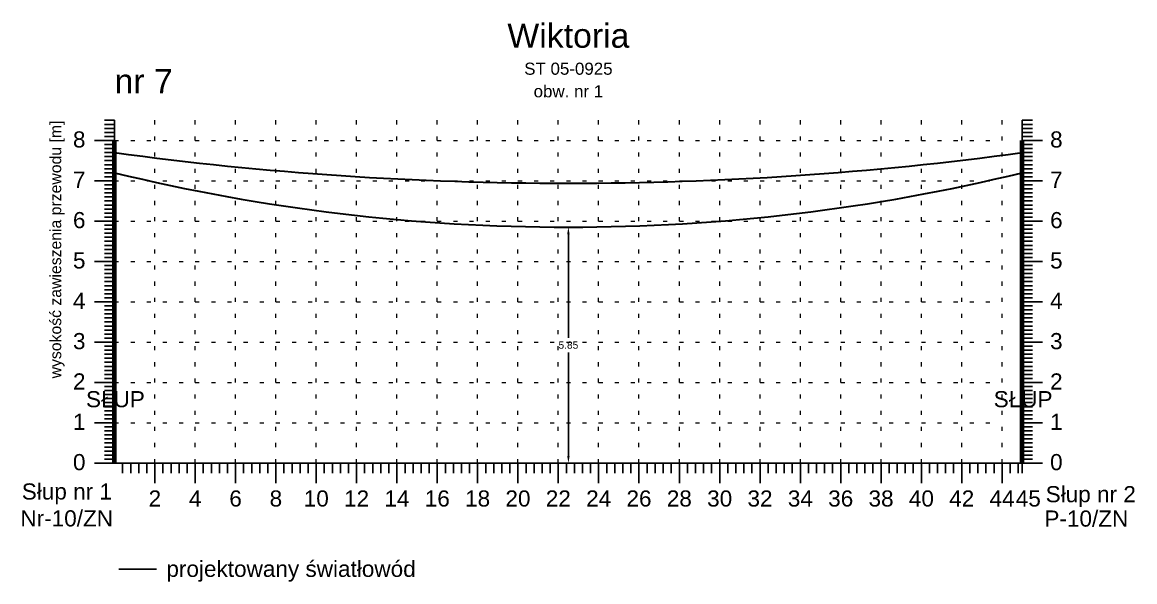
# Model space of a CAD drawing. Header units: inches. Extents: x -863 to 129, y 1307 to 1380.
# Drawn here: x -286.13 to -258.56, y 1347.34 to 1361.21 of the extents above; entities that cross this region are included whole.
import ezdxf
from ezdxf.enums import TextEntityAlignment as Align

# ---------------------------------------------------------------- set-up
doc = ezdxf.new("R2010")
doc.units = ezdxf.units.IN
doc.header["$MEASUREMENT"] = 0
doc.linetypes.add('ACAD_ISO07W100', pattern=[3, 0, -3])
doc.layers.add('_PRZEWIESZENIA_KONTROLA', color=1, linetype='Continuous', lineweight=25)
doc.layers.add('ramka', color=7, linetype='Continuous', plot=False)
doc.styles.get("Standard").update_dxf_attribs({"font": 'arial.ttf'})
doc.dimstyles.get("Standard").update_dxf_attribs({"dimtxt": 0.25, "dimasz": 0.18, "dimexe": 0.18, "dimexo": 0.0625, "dimgap": -0.09, "dimtad": 0, "dimtih": 1, "dimtoh": 1, "dimzin": 0, "dimdsep": 46, "dimtxsty": 'Standard', "dimcen": 0.09, "dimadec": 0, "dimazin": 0, "dimtfac": 1, "dimtofl": 0, "dimtmove": 0, "dimatfit": 3, "dimfxl": 1, "dimtolj": 1, "dimtzin": 0, "dimarcsym": 0})

# ---------------------------------------------------------------- blocks, each defined once
blk = doc.blocks.new('*D7')
at = {"color": 0, "lineweight": -2}
for p, q in [((-272.595, 1355.951), (-272.595, 1353.385)), ((-272.54, 1356.131), (-272.415, 1356.131)), ((-272.595, 1350.459), (-272.595, 1353.025)), ((-272.69, 1350.279), (-272.415, 1350.279))]:
    blk.add_line(p, q, dxfattribs=at)
at = {"color": 0}
for points in [[(-272.565, 1355.951), (-272.625, 1355.951), (-272.595, 1356.131)], [(-272.565, 1350.459), (-272.625, 1350.459), (-272.595, 1350.279)]]:
    blk.add_solid(points, dxfattribs=at)
at = {"layer": 'Defpoints', "color": 0}
for p in [(-272.603, 1356.131), (-272.753, 1350.279), (-272.595, 1350.279)]:
    blk.add_point(p, dxfattribs=at)
at = {"color": 0, "lineweight": 25, "insert": (-272.595, 1353.205), "char_height": 0.18, "attachment_point": 5}
blk.add_mtext('\\A1;5.85', dxfattribs=at)

msp = doc.modelspace()

# ---------------------------------------------------------------- linework, layer by layer
for p, q in [((-283.845, 1358.779), (-284.095, 1358.779)), ((-283.845, 1358.779), (-283.845, 1350.279)), ((-261.345, 1358.779), (-261.345, 1350.279)), ((-261.345, 1358.779), (-261.095, 1358.779)), ((-283.845, 1358.679), (-284.095, 1358.679)), ((-283.845, 1358.579), (-284.095, 1358.579)), ((-283.845, 1358.479), (-284.095, 1358.479)), ((-261.345, 1358.679), (-261.095, 1358.679)), ((-261.345, 1358.579), (-261.095, 1358.579)), ((-261.345, 1358.479), (-261.095, 1358.479)), ((-283.845, 1358.279), (-284.345, 1358.279)), ((-283.845, 1358.379), (-284.095, 1358.379)), ((-283.845, 1358.179), (-284.095, 1358.179)), ((-261.345, 1358.379), (-261.095, 1358.379)), ((-261.345, 1358.279), (-260.845, 1358.279)), ((-261.345, 1358.179), (-261.095, 1358.179)), ((-283.845, 1358.079), (-284.095, 1358.079)), ((-283.845, 1357.979), (-284.095, 1357.979)), ((-283.845, 1357.879), (-284.095, 1357.879)), ((-261.345, 1358.079), (-261.095, 1358.079)), ((-261.345, 1357.979), (-261.095, 1357.979)), ((-261.345, 1357.879), (-261.095, 1357.879)), ((-283.845, 1357.779), (-284.095, 1357.779)), ((-283.845, 1357.679), (-284.095, 1357.679)), ((-261.345, 1357.779), (-261.095, 1357.779)), ((-261.345, 1357.679), (-261.095, 1357.679)), ((-283.845, 1357.579), (-284.095, 1357.579)), ((-283.845, 1357.479), (-284.095, 1357.479)), ((-283.845, 1357.379), (-284.095, 1357.379)), ((-261.345, 1357.579), (-261.095, 1357.579)), ((-261.345, 1357.479), (-261.095, 1357.479)), ((-261.345, 1357.379), (-261.095, 1357.379)), ((-283.845, 1357.279), (-284.345, 1357.279)), ((-283.845, 1357.179), (-284.095, 1357.179)), ((-283.845, 1357.079), (-284.095, 1357.079)), ((-261.345, 1357.279), (-260.845, 1357.279)), ((-261.345, 1357.179), (-261.095, 1357.179)), ((-261.345, 1357.079), (-261.095, 1357.079)), ((-283.845, 1356.979), (-284.095, 1356.979)), ((-283.845, 1356.879), (-284.095, 1356.879)), ((-283.845, 1356.779), (-284.095, 1356.779)), ((-261.345, 1356.979), (-261.095, 1356.979)), ((-261.345, 1356.879), (-261.095, 1356.879)), ((-261.345, 1356.779), (-261.095, 1356.779)), ((-283.845, 1356.679), (-284.095, 1356.679)), ((-283.845, 1356.579), (-284.095, 1356.579)), ((-261.345, 1356.679), (-261.095, 1356.679)), ((-261.345, 1356.579), (-261.095, 1356.579)), ((-283.845, 1356.279), (-284.345, 1356.279)), ((-283.845, 1356.479), (-284.095, 1356.479)), ((-283.845, 1356.379), (-284.095, 1356.379)), ((-261.345, 1356.479), (-261.095, 1356.479)), ((-261.345, 1356.379), (-261.095, 1356.379)), ((-261.345, 1356.279), (-260.845, 1356.279)), ((-283.845, 1356.179), (-284.095, 1356.179)), ((-283.845, 1356.079), (-284.095, 1356.079)), ((-283.845, 1355.979), (-284.095, 1355.979)), ((-261.345, 1356.179), (-261.095, 1356.179)), ((-261.345, 1356.079), (-261.095, 1356.079)), ((-261.345, 1355.979), (-261.095, 1355.979)), ((-283.845, 1355.879), (-284.095, 1355.879)), ((-283.845, 1355.779), (-284.095, 1355.779)), ((-283.845, 1355.679), (-284.095, 1355.679)), ((-261.345, 1355.879), (-261.095, 1355.879)), ((-261.345, 1355.779), (-261.095, 1355.779)), ((-261.345, 1355.679), (-261.095, 1355.679)), ((-283.845, 1355.579), (-284.095, 1355.579)), ((-283.845, 1355.479), (-284.095, 1355.479)), ((-283.845, 1355.379), (-284.095, 1355.379)), ((-261.345, 1355.579), (-261.095, 1355.579)), ((-261.345, 1355.479), (-261.095, 1355.479)), ((-261.345, 1355.379), (-261.095, 1355.379)), ((-283.845, 1355.279), (-284.345, 1355.279)), ((-283.845, 1355.179), (-284.095, 1355.179)), ((-261.345, 1355.279), (-260.845, 1355.279)), ((-261.345, 1355.179), (-261.095, 1355.179)), ((-283.845, 1355.079), (-284.095, 1355.079)), ((-283.845, 1354.979), (-284.095, 1354.979)), ((-283.845, 1354.879), (-284.095, 1354.879)), ((-261.345, 1355.079), (-261.095, 1355.079)), ((-261.345, 1354.979), (-261.095, 1354.979)), ((-261.345, 1354.879), (-261.095, 1354.879)), ((-283.845, 1354.779), (-284.095, 1354.779)), ((-283.845, 1354.679), (-284.095, 1354.679)), ((-283.845, 1354.579), (-284.095, 1354.579)), ((-261.345, 1354.779), (-261.095, 1354.779)), ((-261.345, 1354.679), (-261.095, 1354.679)), ((-261.345, 1354.579), (-261.095, 1354.579)), ((-283.845, 1354.279), (-284.345, 1354.279)), ((-283.845, 1354.479), (-284.095, 1354.479)), ((-283.845, 1354.379), (-284.095, 1354.379)), ((-261.345, 1354.479), (-261.095, 1354.479)), ((-261.345, 1354.379), (-261.095, 1354.379)), ((-261.345, 1354.279), (-260.845, 1354.279)), ((-283.845, 1354.179), (-284.095, 1354.179)), ((-283.845, 1354.079), (-284.095, 1354.079)), ((-261.345, 1354.179), (-261.095, 1354.179)), ((-261.345, 1354.079), (-261.095, 1354.079)), ((-283.845, 1353.979), (-284.095, 1353.979)), ((-283.845, 1353.879), (-284.095, 1353.879)), ((-283.845, 1353.779), (-284.095, 1353.779)), ((-261.345, 1353.979), (-261.095, 1353.979)), ((-261.345, 1353.879), (-261.095, 1353.879)), ((-261.345, 1353.779), (-261.095, 1353.779)), ((-283.845, 1353.679), (-284.095, 1353.679)), ((-283.845, 1353.579), (-284.095, 1353.579)), ((-283.845, 1353.479), (-284.095, 1353.479)), ((-261.345, 1353.679), (-261.095, 1353.679)), ((-261.345, 1353.579), (-261.095, 1353.579)), ((-261.345, 1353.479), (-261.095, 1353.479)), ((-283.845, 1353.279), (-284.345, 1353.279)), ((-283.845, 1353.379), (-284.095, 1353.379)), ((-283.845, 1353.179), (-284.095, 1353.179)), ((-261.345, 1353.379), (-261.095, 1353.379)), ((-261.345, 1353.279), (-260.845, 1353.279)), ((-261.345, 1353.179), (-261.095, 1353.179)), ((-283.845, 1353.079), (-284.095, 1353.079)), ((-283.845, 1352.979), (-284.095, 1352.979)), ((-261.345, 1353.079), (-261.095, 1353.079)), ((-261.345, 1352.979), (-261.095, 1352.979)), ((-283.845, 1352.879), (-284.095, 1352.879)), ((-283.845, 1352.779), (-284.095, 1352.779)), ((-283.845, 1352.679), (-284.095, 1352.679)), ((-261.345, 1352.879), (-261.095, 1352.879)), ((-261.345, 1352.779), (-261.095, 1352.779)), ((-261.345, 1352.679), (-261.095, 1352.679)), ((-283.845, 1352.579), (-284.095, 1352.579)), ((-283.845, 1352.479), (-284.095, 1352.479)), ((-283.845, 1352.379), (-284.095, 1352.379)), ((-261.345, 1352.579), (-261.095, 1352.579)), ((-261.345, 1352.479), (-261.095, 1352.479)), ((-261.345, 1352.379), (-261.095, 1352.379)), ((-283.845, 1352.279), (-284.345, 1352.279)), ((-283.845, 1352.179), (-284.095, 1352.179)), ((-283.845, 1352.079), (-284.095, 1352.079)), ((-261.345, 1352.279), (-260.845, 1352.279)), ((-261.345, 1352.179), (-261.095, 1352.179)), ((-261.345, 1352.079), (-261.095, 1352.079)), ((-283.845, 1351.979), (-284.095, 1351.979)), ((-283.845, 1351.879), (-284.095, 1351.879)), ((-261.345, 1351.979), (-261.095, 1351.979)), ((-261.345, 1351.879), (-261.095, 1351.879)), ((-283.845, 1351.779), (-284.095, 1351.779)), ((-283.845, 1351.679), (-284.095, 1351.679)), ((-283.845, 1351.579), (-284.095, 1351.579)), ((-261.345, 1351.779), (-261.095, 1351.779)), ((-261.345, 1351.679), (-261.095, 1351.679)), ((-261.345, 1351.579), (-261.095, 1351.579)), ((-283.845, 1351.279), (-284.345, 1351.279)), ((-283.845, 1351.479), (-284.095, 1351.479)), ((-283.845, 1351.379), (-284.095, 1351.379)), ((-261.345, 1351.479), (-261.095, 1351.479)), ((-261.345, 1351.379), (-261.095, 1351.379)), ((-261.345, 1351.279), (-260.845, 1351.279)), ((-283.845, 1351.179), (-284.095, 1351.179)), ((-283.845, 1351.079), (-284.095, 1351.079)), ((-283.845, 1350.979), (-284.095, 1350.979)), ((-261.345, 1351.179), (-261.095, 1351.179)), ((-261.345, 1351.079), (-261.095, 1351.079)), ((-261.345, 1350.979), (-261.095, 1350.979)), ((-283.845, 1350.879), (-284.095, 1350.879)), ((-283.845, 1350.779), (-284.095, 1350.779)), ((-261.345, 1350.879), (-261.095, 1350.879)), ((-261.345, 1350.779), (-261.095, 1350.779)), ((-283.845, 1350.679), (-284.095, 1350.679)), ((-283.845, 1350.579), (-284.095, 1350.579)), ((-283.845, 1350.479), (-284.095, 1350.479)), ((-261.345, 1350.679), (-261.095, 1350.679)), ((-261.345, 1350.579), (-261.095, 1350.579)), ((-261.345, 1350.479), (-261.095, 1350.479)), ((-283.845, 1350.279), (-284.345, 1350.279)), ((-283.845, 1350.379), (-284.095, 1350.379)), ((-283.845, 1350.279), (-261.345, 1350.279)), ((-283.645, 1350.279), (-283.645, 1350.029)), ((-283.445, 1350.279), (-283.445, 1350.029)), ((-283.245, 1350.279), (-283.245, 1350.029)), ((-283.045, 1350.279), (-283.045, 1350.029)), ((-282.845, 1350.279), (-282.845, 1349.779)), ((-282.645, 1350.279), (-282.645, 1350.029)), ((-282.445, 1350.279), (-282.445, 1350.029)), ((-282.245, 1350.279), (-282.245, 1350.029)), ((-282.045, 1350.279), (-282.045, 1350.029)), ((-281.845, 1350.279), (-281.845, 1349.779)), ((-281.645, 1350.279), (-281.645, 1350.029)), ((-281.445, 1350.279), (-281.445, 1350.029)), ((-281.245, 1350.279), (-281.245, 1350.029)), ((-281.045, 1350.279), (-281.045, 1350.029)), ((-280.845, 1350.279), (-280.845, 1349.779)), ((-280.645, 1350.279), (-280.645, 1350.029)), ((-280.445, 1350.279), (-280.445, 1350.029)), ((-280.245, 1350.279), (-280.245, 1350.029)), ((-280.045, 1350.279), (-280.045, 1350.029)), ((-279.845, 1350.279), (-279.845, 1349.779)), ((-279.645, 1350.279), (-279.645, 1350.029)), ((-279.445, 1350.279), (-279.445, 1350.029)), ((-279.245, 1350.279), (-279.245, 1350.029)), ((-279.045, 1350.279), (-279.045, 1350.029)), ((-278.845, 1350.279), (-278.845, 1349.779)), ((-278.645, 1350.279), (-278.645, 1350.029)), ((-278.445, 1350.279), (-278.445, 1350.029)), ((-278.245, 1350.279), (-278.245, 1350.029)), ((-278.045, 1350.279), (-278.045, 1350.029)), ((-277.845, 1350.279), (-277.845, 1349.779)), ((-277.645, 1350.279), (-277.645, 1350.029)), ((-277.445, 1350.279), (-277.445, 1350.029)), ((-277.245, 1350.279), (-277.245, 1350.029)), ((-277.045, 1350.279), (-277.045, 1350.029)), ((-276.845, 1350.279), (-276.845, 1349.779)), ((-276.645, 1350.279), (-276.645, 1350.029)), ((-276.445, 1350.279), (-276.445, 1350.029)), ((-276.245, 1350.279), (-276.245, 1350.029)), ((-276.045, 1350.279), (-276.045, 1350.029)), ((-275.845, 1350.279), (-275.845, 1349.779)), ((-275.645, 1350.279), (-275.645, 1350.029)), ((-275.445, 1350.279), (-275.445, 1350.029)), ((-275.245, 1350.279), (-275.245, 1350.029)), ((-275.045, 1350.279), (-275.045, 1350.029)), ((-274.845, 1350.279), (-274.845, 1349.779)), ((-274.645, 1350.279), (-274.645, 1350.029)), ((-274.445, 1350.279), (-274.445, 1350.029)), ((-274.245, 1350.279), (-274.245, 1350.029)), ((-274.045, 1350.279), (-274.045, 1350.029)), ((-273.845, 1350.279), (-273.845, 1349.779)), ((-273.645, 1350.279), (-273.645, 1350.029)), ((-273.445, 1350.279), (-273.445, 1350.029)), ((-273.245, 1350.279), (-273.245, 1350.029)), ((-273.045, 1350.279), (-273.045, 1350.029)), ((-272.845, 1350.279), (-272.845, 1349.779)), ((-272.645, 1350.279), (-272.645, 1350.029)), ((-272.445, 1350.279), (-272.445, 1350.029)), ((-272.245, 1350.279), (-272.245, 1350.029)), ((-272.045, 1350.279), (-272.045, 1350.029)), ((-271.845, 1350.279), (-271.845, 1349.779)), ((-271.645, 1350.279), (-271.645, 1350.029)), ((-271.445, 1350.279), (-271.445, 1350.029)), ((-271.245, 1350.279), (-271.245, 1350.029)), ((-271.045, 1350.279), (-271.045, 1350.029)), ((-270.845, 1350.279), (-270.845, 1349.779)), ((-270.645, 1350.279), (-270.645, 1350.029)), ((-270.445, 1350.279), (-270.445, 1350.029)), ((-270.245, 1350.279), (-270.245, 1350.029)), ((-270.045, 1350.279), (-270.045, 1350.029)), ((-269.845, 1350.279), (-269.845, 1349.779)), ((-269.645, 1350.279), (-269.645, 1350.029)), ((-269.445, 1350.279), (-269.445, 1350.029)), ((-269.245, 1350.279), (-269.245, 1350.029)), ((-269.045, 1350.279), (-269.045, 1350.029)), ((-268.845, 1350.279), (-268.845, 1349.779)), ((-268.645, 1350.279), (-268.645, 1350.029)), ((-268.445, 1350.279), (-268.445, 1350.029)), ((-268.245, 1350.279), (-268.245, 1350.029)), ((-268.045, 1350.279), (-268.045, 1350.029)), ((-267.845, 1350.279), (-267.845, 1349.779)), ((-267.645, 1350.279), (-267.645, 1350.029)), ((-267.445, 1350.279), (-267.445, 1350.029)), ((-267.245, 1350.279), (-267.245, 1350.029)), ((-267.045, 1350.279), (-267.045, 1350.029)), ((-266.845, 1350.279), (-266.845, 1349.779)), ((-266.645, 1350.279), (-266.645, 1350.029)), ((-266.445, 1350.279), (-266.445, 1350.029)), ((-266.245, 1350.279), (-266.245, 1350.029)), ((-266.045, 1350.279), (-266.045, 1350.029)), ((-265.845, 1350.279), (-265.845, 1349.779)), ((-265.645, 1350.279), (-265.645, 1350.029)), ((-265.445, 1350.279), (-265.445, 1350.029)), ((-265.245, 1350.279), (-265.245, 1350.029)), ((-265.045, 1350.279), (-265.045, 1350.029)), ((-264.845, 1350.279), (-264.845, 1349.779)), ((-264.645, 1350.279), (-264.645, 1350.029)), ((-264.445, 1350.279), (-264.445, 1350.029)), ((-264.245, 1350.279), (-264.245, 1350.029)), ((-264.045, 1350.279), (-264.045, 1350.029)), ((-263.845, 1350.279), (-263.845, 1349.779)), ((-263.645, 1350.279), (-263.645, 1350.029)), ((-263.445, 1350.279), (-263.445, 1350.029)), ((-263.245, 1350.279), (-263.245, 1350.029)), ((-263.045, 1350.279), (-263.045, 1350.029)), ((-262.845, 1350.279), (-262.845, 1349.779)), ((-262.645, 1350.279), (-262.645, 1350.029)), ((-262.445, 1350.279), (-262.445, 1350.029)), ((-262.245, 1350.279), (-262.245, 1350.029)), ((-262.045, 1350.279), (-262.045, 1350.029)), ((-261.845, 1350.279), (-261.845, 1349.779)), ((-261.645, 1350.279), (-261.645, 1350.029)), ((-261.445, 1350.279), (-261.445, 1350.029)), ((-261.345, 1350.379), (-261.095, 1350.379)), ((-261.345, 1350.279), (-260.845, 1350.279)), ((-261.345, 1350.279), (-261.345, 1350.029))]:
    msp.add_line(p, q)
at = {"linetype": 'ACAD_ISO07W100', "lineweight": 15, "ltscale": 0.1}
for p, q in [((-282.845, 1350.279), (-282.845, 1358.779)), ((-281.845, 1350.279), (-281.845, 1358.779)), ((-280.845, 1350.279), (-280.845, 1358.779)), ((-279.845, 1350.279), (-279.845, 1358.779)), ((-278.845, 1350.279), (-278.845, 1358.779)), ((-277.845, 1350.279), (-277.845, 1358.779)), ((-276.845, 1350.279), (-276.845, 1358.779)), ((-275.845, 1350.279), (-275.845, 1358.779)), ((-274.845, 1350.279), (-274.845, 1358.779)), ((-273.845, 1350.279), (-273.845, 1358.779)), ((-272.845, 1350.279), (-272.845, 1358.779)), ((-271.845, 1350.279), (-271.845, 1358.779)), ((-270.845, 1350.279), (-270.845, 1358.779)), ((-269.845, 1350.279), (-269.845, 1358.779)), ((-268.845, 1350.279), (-268.845, 1358.779)), ((-267.845, 1350.279), (-267.845, 1358.779)), ((-266.845, 1350.279), (-266.845, 1358.779)), ((-265.845, 1350.279), (-265.845, 1358.779)), ((-264.845, 1350.279), (-264.845, 1358.779)), ((-263.845, 1350.279), (-263.845, 1358.779)), ((-262.845, 1350.279), (-262.845, 1358.779)), ((-261.845, 1350.279), (-261.845, 1358.779)), ((-261.345, 1350.279), (-261.345, 1358.779)), ((-283.845, 1358.279), (-261.845, 1358.279)), ((-283.845, 1357.279), (-261.845, 1357.279)), ((-283.845, 1356.279), (-261.845, 1356.279)), ((-283.845, 1355.279), (-261.845, 1355.279)), ((-283.845, 1354.279), (-261.845, 1354.279)), ((-283.845, 1353.279), (-261.845, 1353.279)), ((-283.845, 1352.279), (-261.845, 1352.279)), ((-283.845, 1351.279), (-261.845, 1351.279)), ((-283.845, 1350.279), (-261.845, 1350.279))]:
    msp.add_line(p, q, dxfattribs=at)
at = {"lineweight": 100}
for p, q in [((-283.845, 1350.279), (-283.845, 1358.279)), ((-261.345, 1350.279), (-261.345, 1358.279))]:
    msp.add_line(p, q, dxfattribs=at)
at = {"color": 3, "lineweight": 25}
msp.add_line((-283.74, 1347.649), (-282.809, 1347.649), dxfattribs=at)
at = {"lineweight": 30}
msp.add_arc((-272.595, 1440.864), 83.645, 262.27045, 277.72955, dxfattribs=at)
at = {"color": 3, "lineweight": 30}
msp.add_arc((-272.595, 1403.739), 47.608, 256.3315, 283.6685, dxfattribs=at)
at = {"layer": 'ramka'}
msp.add_line((-283.845, 1350.279), (-272.595, 1350.279), dxfattribs=at)

# ---------------------------------------------------------------- texts
for s, height, p in [('Wiktoria', 0.6, (-272.595, 1360.579)), ('ST 05-0925', 0.3, (-272.595, 1359.909)), ('obw. nr 1', 0.3, (-272.595, 1359.349)), ('2', 0.4, (-282.845, 1349.203)), ('4', 0.4, (-281.845, 1349.203)), ('6', 0.4, (-280.845, 1349.203)), ('8', 0.4, (-279.845, 1349.203)), ('10', 0.4, (-278.845, 1349.203)), ('12', 0.4, (-277.845, 1349.203)), ('14', 0.4, (-276.845, 1349.203)), ('16', 0.4, (-275.845, 1349.203)), ('18', 0.4, (-274.845, 1349.203)), ('20', 0.4, (-273.845, 1349.203)), ('22', 0.4, (-272.845, 1349.203)), ('24', 0.4, (-271.845, 1349.203)), ('26', 0.4, (-270.845, 1349.203)), ('28', 0.4, (-269.845, 1349.203)), ('30', 0.4, (-268.845, 1349.203)), ('32', 0.4, (-267.845, 1349.203)), ('34', 0.4, (-266.845, 1349.203)), ('36', 0.4, (-265.845, 1349.203)), ('38', 0.4, (-264.845, 1349.203)), ('40', 0.4, (-263.845, 1349.203)), ('42', 0.4, (-262.845, 1349.203)), ('44', 0.4, (-261.845, 1349.203)), ('45', 0.4, (-261.195, 1349.203))]:
    msp.add_text(s, height=height).set_placement(p, align=Align.CENTER)
for s, p in [('8', (-284.565, 1358.105)), ('7', (-284.565, 1357.105)), ('6', (-284.565, 1356.105)), ('5', (-284.565, 1355.105)), ('4', (-284.565, 1354.105)), ('3', (-284.565, 1353.105)), ('2', (-284.565, 1352.105)), ('1', (-284.565, 1351.105)), ('0', (-284.565, 1350.105))]:
    msp.add_text(s, height=0.4).set_placement(p, align=Align.RIGHT)
for s, p in [('8', (-260.655, 1358.105)), ('7', (-260.655, 1357.105)), ('6', (-260.655, 1356.105)), ('5', (-260.655, 1355.105)), ('4', (-260.655, 1354.105)), ('3', (-260.655, 1353.105)), ('2', (-260.655, 1352.105)), ('1', (-260.655, 1351.105)), ('0', (-260.655, 1350.105)), ('Słup nr 1', (-286.145, 1349.377)), ('Słup nr 2', (-260.765, 1349.31)), ('Nr-10/ZN', (-286.179, 1348.71)), ('P-10/ZN', (-260.796, 1348.705)), ('projektowany światłowód', (-282.56, 1347.459))]:
    msp.add_text(s, height=0.4).set_placement(p)
at = {"insert": (-285.448, 1352.381), "char_height": 0.28, "width": 9.28, "attachment_point": 1, "rotation": 90}
msp.add_mtext('wysokość zawieszenia przewodu [m]', dxfattribs=at)
at = {"char_height": 0.4, "width": 1.537, "attachment_point": 1}
for insert in [(-284.553, 1352.065), (-262.053, 1352.065)]:
    msp.add_mtext('SŁUP', dxfattribs=dict(at, insert=insert))
at = {"layer": '_PRZEWIESZENIA_KONTROLA', "color": 1}
msp.add_text('nr 7', height=0.6, dxfattribs=at).set_placement((-283.845, 1359.449))

# ---------------------------------------------------------------- dimensions: what is measured, and where the dimension line sits
at = {"lineweight": 25}
dim = msp.add_linear_dim(base=(-272.595, 1350.279), p1=(-272.603, 1356.131), p2=(-272.753, 1350.279), angle=90, text='5.85', dimstyle='Standard', dxfattribs=at)
dim.commit()
dim.dimension.update_dxf_attribs({"geometry": '*D7', "text_midpoint": (-272.595, 1353.205)})

doc.saveas('drawing.dxf')
